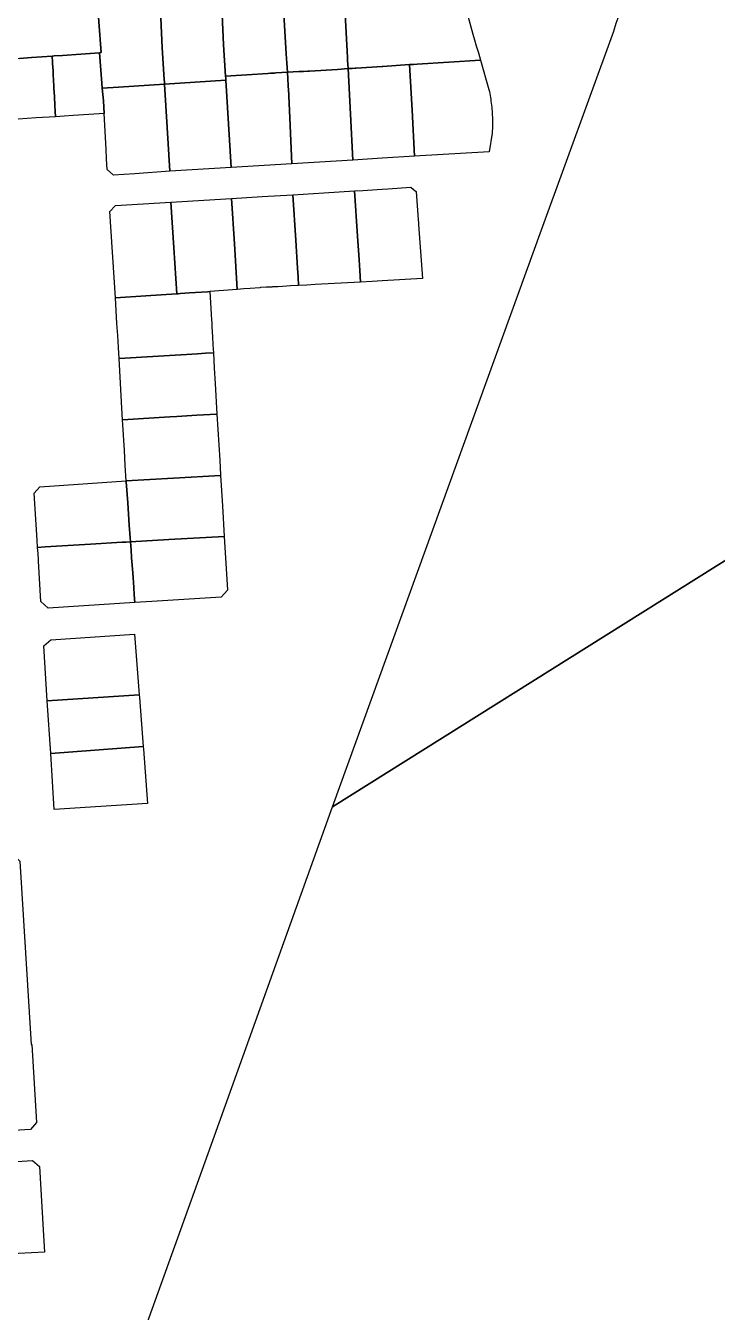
# Model space of a CAD drawing. Header units: metres. Extents: x 3 to 1005126, y 39 to 4383651.
# Drawn here: x 478789 to 479016.1, y 4363768.3 to 4364190.6 of the extents above; entities that cross this region are included whole.
import ezdxf

# ---------------------------------------------------------------- set-up
doc = ezdxf.new("R2010")
doc.units = ezdxf.units.M
doc.header["$MEASUREMENT"] = 0
doc.layers.add('TM_Llucmajor', color=7, linetype='Continuous')

msp = doc.modelspace()

# ---------------------------------------------------------------- linework, layer by layer
at = {"layer": 'TM_Llucmajor', "linetype": 'Continuous', "flags": 128}
for points in [[(478889.73, 4363934.23), (478958.42, 4364123.63), (478982.1, 4364188.89), (478982.93, 4364191.46), (478984.2, 4364194.97), (478985.13, 4364197.51), (479059.89, 4364403.62), (479064.5, 4364401.97), (479424.14, 4364272.77), (479416.76, 4364267.65), (479413.35, 4364265.28), (479411.95, 4364264.31), (479353.45, 4364226.49), (479336.04, 4364215.23), (479288.77, 4364184.92), (479288.03, 4364184.45), (479278.88, 4364178.58), (479219.77, 4364140.67), (479178.33, 4364115.27), (479175.44, 4364113.5), (479175.35, 4364113.44), (479174.17, 4364112.72), (479171.34, 4364110.82), (478889.73, 4363934.23)], [(478873.09, 4364205.68), (478883.17, 4364206.32), (478893.24, 4364206.95), (478894.68, 4364180.17), (478894.72, 4364179.37), (478894.8, 4364177.96), (478894.87, 4364176.56), (478891.36, 4364176.33), (478882.18, 4364175.78), (478881.9, 4364175.77), (478881.63, 4364175.75), (478880.28, 4364175.67), (478878.93, 4364175.59), (478878.84, 4364175.58), (478878.75, 4364175.58), (478876.89, 4364175.47), (478875.03, 4364175.35), (478874.82, 4364178.39), (478874.6, 4364181.42), (478874.34, 4364185.19), (478873.09, 4364205.68)], [(478812.38, 4364201.81), (478817.5, 4364202.13), (478833, 4364203.13), (478833.87, 4364183.35), (478834.51, 4364172.95), (478834.56, 4364172.19), (478834.6, 4364171.44), (478819.49, 4364170.47), (478814.19, 4364170.14), (478814.05, 4364171.8), (478813.22, 4364181.8), (478813.49, 4364181.82), (478813.76, 4364181.84), (478813.07, 4364191.89), (478812.38, 4364201.81)], [(478833, 4364203.13), (478850.74, 4364204.28), (478853.15, 4364204.43), (478854.02, 4364184.41), (478854.66, 4364174.14), (478854.7, 4364173.44), (478854.74, 4364172.75), (478844.67, 4364172.09), (478834.6, 4364171.44), (478834.56, 4364172.19), (478834.51, 4364172.95), (478833.87, 4364183.35), (478833, 4364203.13)], [(478853.15, 4364204.43), (478857.15, 4364204.68), (478861.15, 4364204.93), (478863.19, 4364205.06), (478865.22, 4364205.19), (478869.16, 4364205.44), (478873.09, 4364205.68), (478874.34, 4364185.19), (478874.6, 4364181.42), (478874.82, 4364178.39), (478875.03, 4364175.35), (478873.11, 4364175.24), (478871.19, 4364175.13), (478870.77, 4364175.1), (478870.36, 4364175.08), (478869.44, 4364175.02), (478868.52, 4364174.97), (478861.59, 4364174.55), (478854.66, 4364174.14), (478854.02, 4364184.41), (478853.15, 4364204.43)], [(478783.04, 4364179.62), (478783.03, 4364179.76), (478781.79, 4364198.05), (478783.68, 4364200.05), (478796.38, 4364200.83), (478804.38, 4364201.32), (478812.38, 4364201.81), (478813.07, 4364191.89), (478813.76, 4364181.84), (478813.49, 4364181.82), (478813.22, 4364181.8), (478807.16, 4364181.36), (478801.1, 4364180.92), (478798.4, 4364180.73), (478797.77, 4364180.68), (478794.35, 4364180.43), (478790.94, 4364180.19), (478786.99, 4364179.9), (478783.04, 4364179.62)], [(478797.77, 4364180.68), (478798.4, 4364180.73), (478801.1, 4364180.92), (478807.16, 4364181.36), (478813.22, 4364181.8), (478814.05, 4364171.8), (478814.19, 4364170.14), (478814.53, 4364165.97), (478814.76, 4364161.8), (478809.73, 4364161.48), (478804.58, 4364161.15), (478801.7, 4364160.97), (478798.83, 4364160.79), (478798.73, 4364162.6), (478798.64, 4364164.4), (478798.58, 4364165.4), (478798.53, 4364166.39), (478798.49, 4364167.12), (478798.45, 4364167.85), (478798.44, 4364168.03), (478798.43, 4364168.2), (478798.3, 4364170.74), (478798.18, 4364172.86), (478798.1, 4364174.43), (478798.02, 4364176), (478798, 4364176.31), (478797.98, 4364176.63), (478797.88, 4364178.65), (478797.77, 4364180.68)], [(478894.87, 4364176.56), (478896.17, 4364176.64), (478897.21, 4364176.71), (478897.48, 4364176.73), (478906.1, 4364177.29), (478906.27, 4364177.3), (478915.06, 4364177.87), (478915.89, 4364162.88), (478916.73, 4364147.8), (478906.1, 4364147.15), (478896.39, 4364146.55), (478895.63, 4364161.59), (478894.87, 4364176.56)], [(478915.06, 4364177.87), (478916.31, 4364177.95), (478917.56, 4364178.03), (478927.95, 4364178.71), (478938.34, 4364179.38), (478941.14, 4364169.69), (478941.27, 4364169.05), (478941.39, 4364168.41), (478941.51, 4364167.77), (478941.6, 4364167.13), (478941.71, 4364166.49), (478941.8, 4364165.84), (478941.89, 4364165.19), (478941.96, 4364164.55), (478942.03, 4364163.9), (478942.09, 4364163.25), (478942.14, 4364162.6), (478942.18, 4364161.95), (478942.22, 4364161.3), (478942.24, 4364160.65), (478942.27, 4364160), (478942.28, 4364159.35), (478942.28, 4364158.7), (478942.28, 4364158.05), (478942.27, 4364157.4), (478942.26, 4364156.75), (478942.22, 4364156.1), (478942.18, 4364155.45), (478942.18, 4364155.35), (478941.22, 4364149.3), (478916.73, 4364147.8), (478915.89, 4364162.88), (478915.06, 4364177.87)], [(478834.6, 4364171.44), (478844.67, 4364172.09), (478854.74, 4364172.75), (478855.62, 4364158.46), (478856.49, 4364144.1), (478836.35, 4364142.87), (478835.48, 4364157.19), (478834.6, 4364171.44)], [(478854.66, 4364174.14), (478861.59, 4364174.55), (478868.52, 4364174.97), (478869.44, 4364175.02), (478870.36, 4364175.08), (478870.77, 4364175.1), (478871.19, 4364175.13), (478873.11, 4364175.24), (478875.03, 4364175.35), (478875.13, 4364173.2), (478875.23, 4364171.04), (478875.26, 4364170.5), (478875.29, 4364169.96), (478875.74, 4364160.38), (478876.46, 4364145.33), (478856.49, 4364144.1), (478855.62, 4364158.46), (478854.74, 4364172.75), (478854.7, 4364173.44), (478854.66, 4364174.14)], [(478875.03, 4364175.35), (478876.89, 4364175.47), (478878.75, 4364175.58), (478878.84, 4364175.58), (478878.93, 4364175.59), (478880.28, 4364175.67), (478881.63, 4364175.75), (478881.9, 4364175.77), (478882.18, 4364175.78), (478891.36, 4364176.33), (478894.87, 4364176.56), (478895.63, 4364161.59), (478896.39, 4364146.55), (478876.46, 4364145.33), (478875.74, 4364160.38), (478875.29, 4364169.96), (478875.26, 4364170.5), (478875.23, 4364171.04), (478875.13, 4364173.2), (478875.03, 4364175.35)], [(478814.19, 4364170.14), (478819.49, 4364170.47), (478834.6, 4364171.44), (478835.48, 4364157.19), (478836.35, 4364142.87), (478824.82, 4364142.07), (478821.21, 4364141.83), (478817.88, 4364141.62), (478815.79, 4364143.45), (478815.6, 4364146.81), (478815.41, 4364150.18), (478814.76, 4364161.8), (478814.53, 4364165.97), (478814.19, 4364170.14)], [(478856.6, 4364133.95), (478866.66, 4364134.57), (478876.72, 4364135.19), (478877.68, 4364120.31), (478878.27, 4364111.09), (478878.45, 4364108.23), (478878.64, 4364105.37), (478875.98, 4364105.22), (478873.32, 4364105.07), (478871.77, 4364104.99), (478870.22, 4364104.9), (478870.02, 4364104.89), (478869.81, 4364104.88), (478867.97, 4364104.78), (478866.13, 4364104.67), (478865.86, 4364104.66), (478862.78, 4364104.42), (478860.65, 4364104.25), (478858.51, 4364104.09), (478857.55, 4364119.02), (478856.6, 4364133.95)], [(478876.72, 4364135.19), (478886.87, 4364135.81), (478897.03, 4364136.43), (478897.98, 4364121.62), (478898.47, 4364113.82), (478898.71, 4364110.25), (478898.95, 4364106.5), (478884.06, 4364105.67), (478881.35, 4364105.52), (478878.64, 4364105.37), (478878.45, 4364108.23), (478878.27, 4364111.09), (478877.68, 4364120.31), (478876.72, 4364135.19)], [(478897.03, 4364136.43), (478899.68, 4364136.59), (478904.46, 4364136.9), (478906.1, 4364137.01), (478907.98, 4364137.13), (478915.53, 4364137.61), (478916.38, 4364136.9), (478917.22, 4364136.19), (478917.79, 4364128.41), (478918, 4364125.68), (478918.02, 4364125.41), (478919.32, 4364107.64), (478906.09, 4364106.9), (478902.84, 4364106.72), (478898.95, 4364106.5), (478898.71, 4364110.25), (478898.47, 4364113.82), (478897.98, 4364121.62), (478897.03, 4364136.43)], [(478838.62, 4364102.66), (478838.54, 4364102.65), (478828.51, 4364101.99), (478818.47, 4364101.32), (478816.7, 4364129.65), (478818.57, 4364131.65), (478836.68, 4364132.75), (478836.69, 4364132.75), (478837.65, 4364117.7), (478838.62, 4364102.66)], [(478838.62, 4364102.66), (478837.65, 4364117.7), (478836.69, 4364132.75), (478856.6, 4364133.95), (478857.55, 4364119.02), (478858.51, 4364104.09), (478849.52, 4364103.38), (478848.7, 4364103.32), (478842.81, 4364102.93), (478841.27, 4364102.83), (478839.72, 4364102.73), (478839.13, 4364102.69), (478838.62, 4364102.66)], [(478818.47, 4364101.32), (478828.51, 4364101.99), (478838.54, 4364102.65), (478839.13, 4364102.69), (478839.72, 4364102.73), (478841.27, 4364102.83), (478842.81, 4364102.93), (478848.7, 4364103.32), (478849.52, 4364103.38), (478849.93, 4364095.93), (478849.95, 4364095.6), (478850.03, 4364094.27), (478850.1, 4364092.95), (478850.13, 4364092.39), (478850.16, 4364091.83), (478850.26, 4364090.15), (478850.35, 4364088.49), (478850.49, 4364085.9), (478850.64, 4364083.31), (478848.1, 4364083.15), (478845.46, 4364082.99), (478832.58, 4364082.19), (478819.69, 4364081.39), (478819.48, 4364085.05), (478819.24, 4364088.97), (478818.99, 4364092.89), (478818.47, 4364101.32)], [(478819.69, 4364081.39), (478832.58, 4364082.19), (478845.46, 4364082.99), (478848.1, 4364083.15), (478850.64, 4364083.31), (478850.94, 4364078.19), (478851.24, 4364073.24), (478851.84, 4364063.18), (478845.26, 4364062.79), (478838.68, 4364062.39), (478836.35, 4364062.25), (478820.86, 4364061.33), (478820.75, 4364063.13), (478819.69, 4364081.39)], [(478820.86, 4364061.33), (478836.35, 4364062.25), (478838.68, 4364062.39), (478845.26, 4364062.79), (478851.84, 4364063.18), (478852.14, 4364058.1), (478852.44, 4364053.03), (478852.74, 4364048.02), (478853.03, 4364043.13), (478853.04, 4364043.01), (478837.53, 4364042.12), (478822.02, 4364041.23), (478821.73, 4364046.26), (478821.44, 4364051.28), (478820.86, 4364061.33)], [(478822.02, 4364041.23), (478837.53, 4364042.12), (478853.04, 4364043.01), (478853.64, 4364033.01), (478854.23, 4364023), (478836.02, 4364022.03), (478823.44, 4364021.26), (478823.05, 4364026.76), (478822.53, 4364034), (478822.04, 4364040.95), (478822.02, 4364041.23)], [(478792.8, 4364021.76), (478791.77, 4364037.22), (478793.65, 4364039.26), (478822.02, 4364041.23), (478822.04, 4364040.95), (478822.53, 4364034), (478823.05, 4364026.76), (478823.44, 4364021.26), (478822.05, 4364021.17), (478820.67, 4364021.09), (478810.3, 4364020.45), (478795.44, 4364019.54), (478792.96, 4364019.39), (478792.8, 4364021.76)], [(478792.96, 4364019.39), (478795.44, 4364019.54), (478810.3, 4364020.45), (478820.67, 4364021.09), (478822.05, 4364021.17), (478823.44, 4364021.26), (478823.63, 4364018.6), (478823.82, 4364015.94), (478824.16, 4364011.11), (478824.5, 4364006.28), (478824.68, 4364003.8), (478824.86, 4364001.31), (478796.41, 4363999.48), (478793.99, 4364001.64), (478793.24, 4364014.93), (478793.21, 4364015.34), (478793.09, 4364017.36), (478792.96, 4364019.39)], [(478823.44, 4364021.26), (478836.02, 4364022.03), (478854.23, 4364023), (478855.28, 4364005.37), (478853.2, 4364003.03), (478830.48, 4364001.66), (478824.86, 4364001.31), (478824.68, 4364003.8), (478824.5, 4364006.28), (478824.16, 4364011.11), (478823.82, 4364015.94), (478823.63, 4364018.6), (478823.44, 4364021.26)], [(478796.12, 4363969.01), (478794.96, 4363987.13), (478797.25, 4363989.12), (478824.75, 4363990.96), (478826.29, 4363971.02), (478796.12, 4363969.01)], [(478797.23, 4363951.76), (478796.12, 4363969.01), (478826.29, 4363971.02), (478826.36, 4363970.09), (478827.61, 4363954.05), (478797.23, 4363951.76)], [(478827.61, 4363954.05), (478827.67, 4363953.14), (478829.05, 4363935.36), (478798.41, 4363933.38), (478797.23, 4363951.76), (478827.61, 4363954.05)], [(478791.02, 4363856.23), (478792.56, 4363830.65), (478790.57, 4363828.35), (478750.38, 4363825.9), (478703.24, 4363822.94), (478700.61, 4363825.56), (478699.02, 4363851.52), (478695.27, 4363910.72), (478697.36, 4363912.99), (478784.88, 4363918.46), (478787.1, 4363916.45), (478790.88, 4363856.22), (478791.02, 4363856.23)], [(478773.65, 4363795.39), (478773.29, 4363801.93), (478772.47, 4363816.99), (478791.3, 4363818.15), (478793.61, 4363816.14), (478794.78, 4363795.39), (478795.19, 4363788.08), (478786.63, 4363787.59), (478781.83, 4363787.31), (478778.07, 4363787.09), (478774.11, 4363786.87), (478773.95, 4363789.9), (478773.65, 4363795.39)]]:
    msp.add_lwpolyline(points, close=True, dxfattribs=at)
for points in [[(478934.15, 4364193.86), (478935.88, 4364187.89), (478936.41, 4364185.99), (478936.97, 4364184.09), (478937.65, 4364181.74), (478938.34, 4364179.38), (478927.95, 4364178.71), (478917.56, 4364178.03), (478916.31, 4364177.95), (478915.06, 4364177.87), (478906.27, 4364177.3), (478906.1, 4364177.29), (478897.48, 4364176.73), (478897.21, 4364176.71), (478896.17, 4364176.64), (478894.87, 4364176.56), (478894.8, 4364177.96), (478894.72, 4364179.37), (478894.68, 4364180.17), (478893.24, 4364206.95)], [(478786.99, 4364179.9), (478790.94, 4364180.19), (478794.35, 4364180.43), (478797.77, 4364180.68), (478797.88, 4364178.65), (478797.98, 4364176.63), (478798, 4364176.31), (478798.02, 4364176), (478798.1, 4364174.43), (478798.18, 4364172.86), (478798.3, 4364170.74), (478798.43, 4364168.2), (478798.44, 4364168.03), (478798.45, 4364167.85), (478798.49, 4364167.12), (478798.53, 4364166.39), (478798.58, 4364165.4), (478798.64, 4364164.4), (478798.73, 4364162.6), (478798.83, 4364160.79), (478792.45, 4364160.39), (478786.57, 4364159.96)], [(479263.7, 4363726.03), (478939.15, 4363751.77), (478936.09, 4363752.02), (478934.42, 4363752.15), (478934.42, 4363752.15), (478827.05, 4363759.63), (478848.9, 4363820.49), (478889.31, 4363933.06), (478889.73, 4363934.23), (479171.34, 4364110.82)]]:
    msp.add_lwpolyline(points, dxfattribs=at)

doc.saveas('drawing.dxf')
